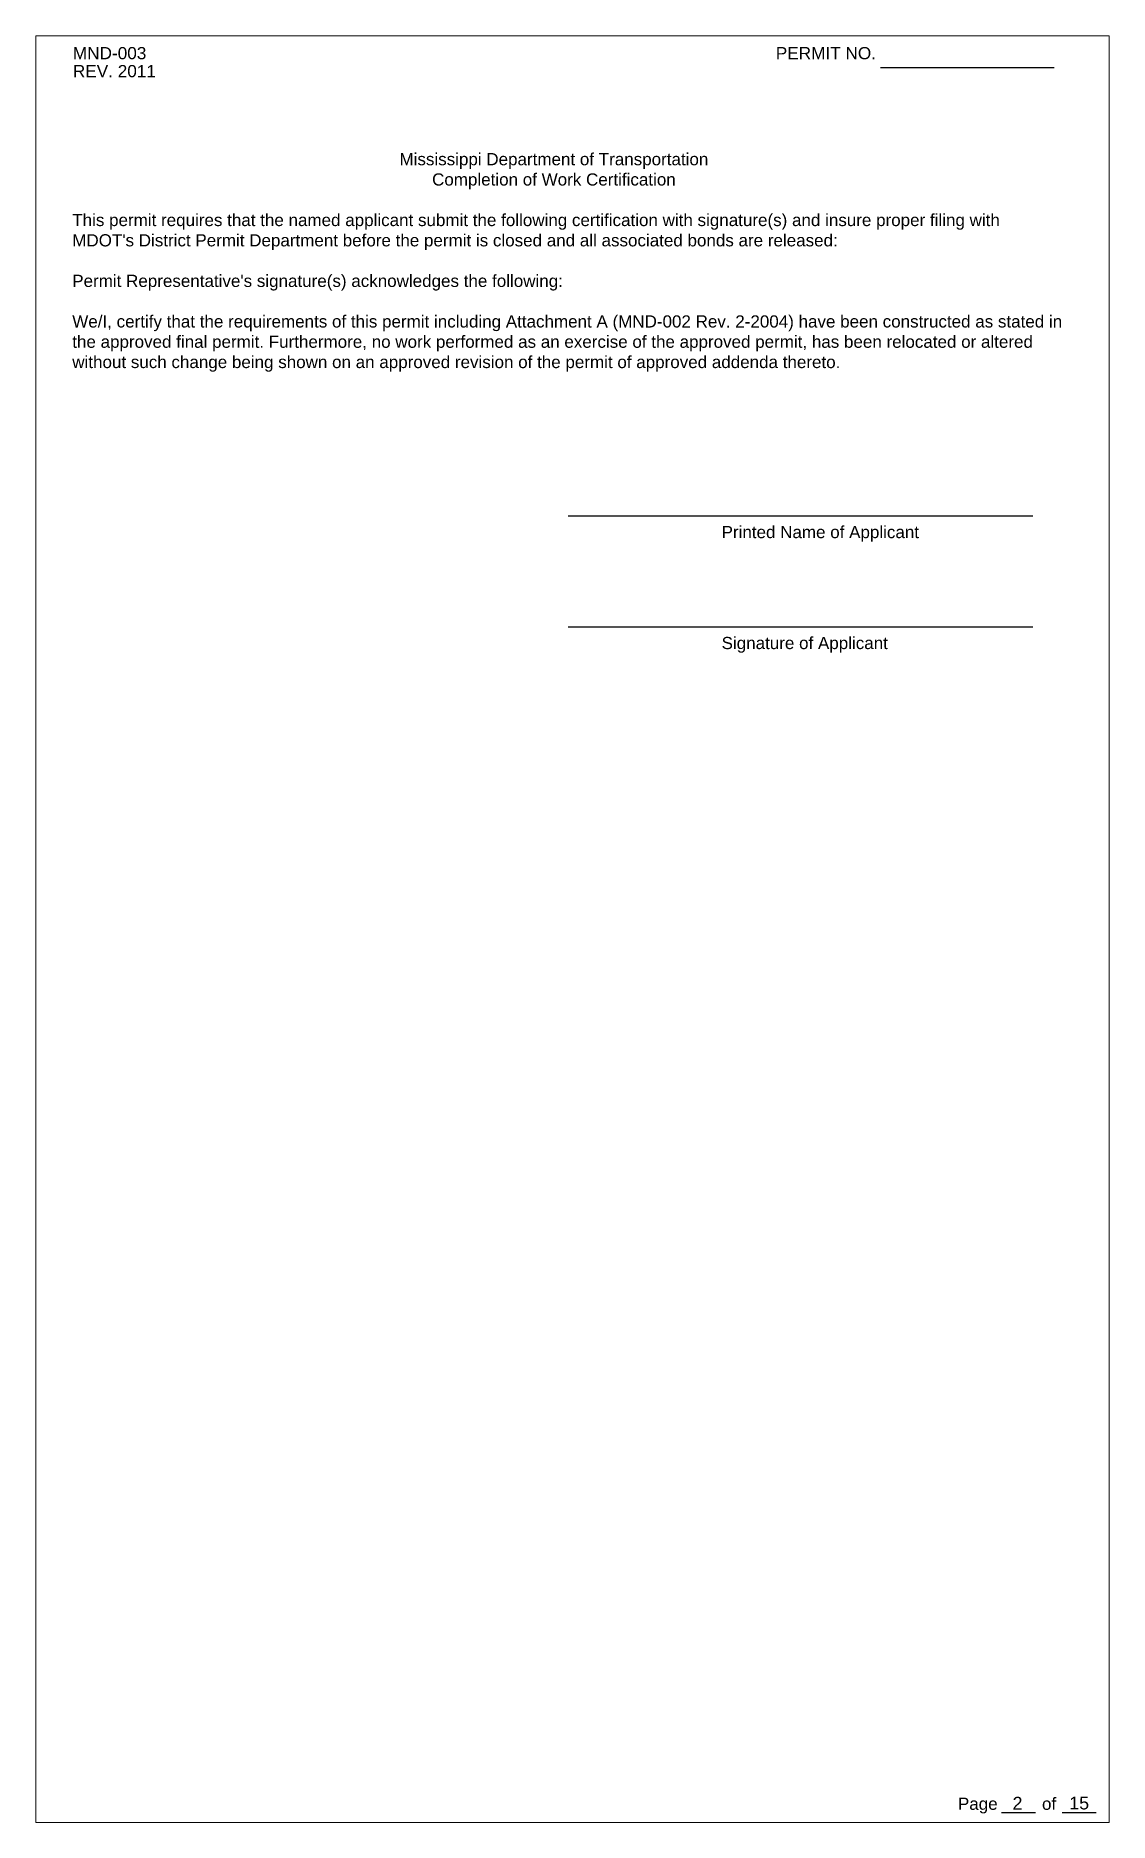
# Paper-space layout 'P2' of a CAD drawing. Header units: feet. Extents: x 0.2 to 8.5, y 0.1 to 13.9.
import ezdxf
from ezdxf.enums import TextEntityAlignment as Align
from ezdxf.lldxf.tags import DXFTag

# ---------------------------------------------------------------- set-up
doc = ezdxf.new("R2010")
doc.units = ezdxf.units.FT
doc.header["$MEASUREMENT"] = 0
doc.layers.add('LAYOUT TEXT', color=7, linetype='Continuous', true_color=0x000000)
doc.layers.add('text', color=7, linetype='Continuous', true_color=0x000000)
doc.layers.add('Level 63', color=7, linetype='Continuous', lineweight=0, true_color=0x000000)
doc.styles.get("Standard").update_dxf_attribs({"font": 'arial.ttf'})
doc.styles.add('Style-Arial', font='arial.ttf')
tags = doc.linetypes.add('AF', pattern='A,3.389462,["AFA",Standard,S=1,R=0,X=0.252079,Y=-0.5],-3.22101,6.77899,["AFA",Standard,S=1,R=0,X=0.252079,Y=-0.5],-3.22101,6.77899,["AFA",Standard,S=1,R=0,X=0.252079,Y=-0.5],-3.22101,7.275068,["AFA",Standard,S=1,R=0,X=0.252079,Y=-0.5],-3.22101,2.89345', length=40).pattern_tags.tags
tags[37] = DXFTag(74, 10)
tags[26] = DXFTag(74, 10)
tags[15] = DXFTag(74, 10)
tags[4] = DXFTag(74, 10)

# ---------------------------------------------------------------- blocks, each defined once
blk = doc.blocks.new('MDOT P2')
at = {"layer": 'LAYOUT TEXT', "color": 7, "linetype": 'Continuous', "lineweight": 13, "flags": 128}
blk.add_lwpolyline([(0.107, 13.911), (0.107, 0.094), (8.41, 0.094), (8.41, 13.911), (0.107, 13.911)], dxfattribs=at)
at = {"layer": 'LAYOUT TEXT', "linetype": 'AF'}
for points in [[(6.641, 13.667), (7.983, 13.667)], [(7.82, 10.196), (4.226, 10.196)], [(7.82, 9.338), (4.226, 9.338)], [(7.576, 0.171), (7.84, 0.171)], [(8.046, 0.171), (8.31, 0.171)]]:
    blk.add_lwpolyline(points, dxfattribs=at)
at = {"layer": 'LAYOUT TEXT', "color": 7, "linetype": 'Continuous', "lineweight": 13, "style": 'Style-Arial', "width": 1.010972}
for s, p in [('MND-003', (0.394, 13.777)), ('PERMIT NO. ', (5.831, 13.777)), ('REV. 2011', (0.394, 13.638))]:
    blk.add_text(s, height=0.0941, dxfattribs=at).set_placement(p, align=Align.MIDDLE_LEFT)
at = {"layer": 'LAYOUT TEXT', "color": 7, "linetype": 'Continuous', "lineweight": 13, "attachment_point": 1, "style": 'Style-Arial'}
for s, insert, char_height in [("\\pxqc;Mississippi Department of Transportation\\PCompletion of Work Certification\\P\\P\\pq*;^IThis permit requires that the named applicant submit the following certification with signature(s) and insure proper filing with\\P^IMDOT's District Permit Department before the permit is closed and all associated bonds are released:\\P\\P^IPermit Representative's signature(s) acknowledges the following:\\P\\P^IWe/I, certify that the requirements of this permit including Attachment A (MND-002 Rev. 2-2004) have been constructed as stated in ^Ithe approved final permit. Furthermore, no work performed as an exercise of the approved permit, has been relocated or altered\\P^Iwithout such change being shown on an approved revision of the permit of approved addenda thereto.", (0.013, 13.004), 0.094103), ('Printed Name of Applicant', (5.412, 10.12), 0.0941), ('Signature of Applicant', (5.412, 9.262), 0.0941), ('Page', (7.24, 0.285), 0.0941), ('of', (7.89, 0.285), 0.0941)]:
    blk.add_mtext_dynamic_manual_height_columns(s, width=8.20371, gutter_width=3.385, heights=[0], dxfattribs=dict(at, insert=insert, char_height=char_height))
blk = doc.blocks.new('SHEET NUMBER')
at = {"layer": 'Level 63', "color": 7, "linetype": 'Continuous', "lineweight": 13, "style": 'Style-Arial', "width": 1.010972}
blk.add_text('15', height=0.0984, dxfattribs=at).set_placement((1.654, 11.025), align=Align.MIDDLE_LEFT)

psp = doc.layouts.new('P2')

# ---------------------------------------------------------------- block references
at = {"layer": 'LAYOUT TEXT'}
psp.add_blockref('SHEET NUMBER', (6.495, -10.794), dxfattribs=at)
at = {"layer": 'text', "linetype": 'AF'}
psp.add_blockref('MDOT P2', (0.049, -0.012), dxfattribs=at)

# ---------------------------------------------------------------- texts
at = {"layer": 'LAYOUT TEXT', "color": 7, "linetype": 'Continuous', "lineweight": 13, "style": 'Style-Arial', "width": 1.010972}
psp.add_text('2', height=0.0984, dxfattribs=at).set_placement((7.711, 0.23), align=Align.MIDDLE_LEFT)

doc.saveas('drawing.dxf')
